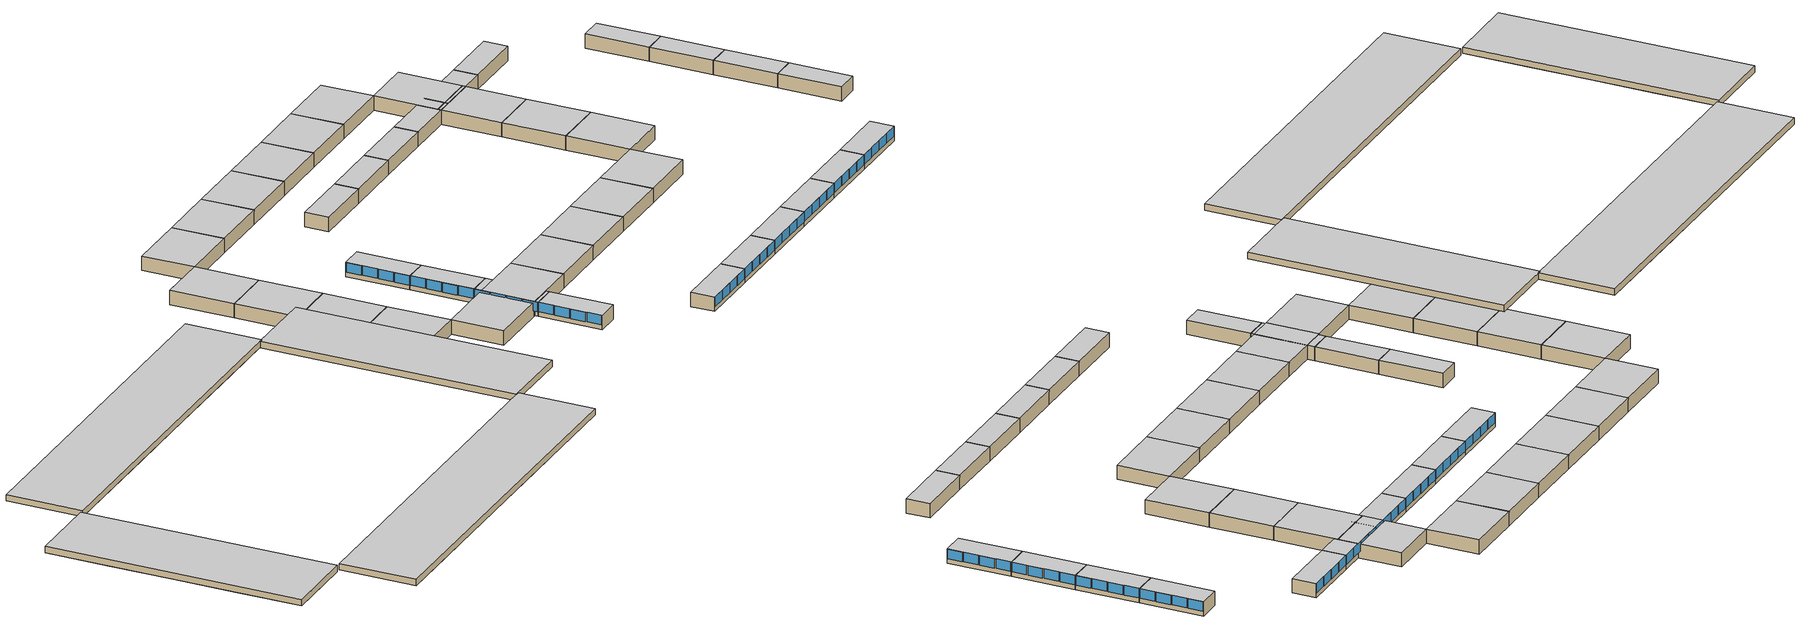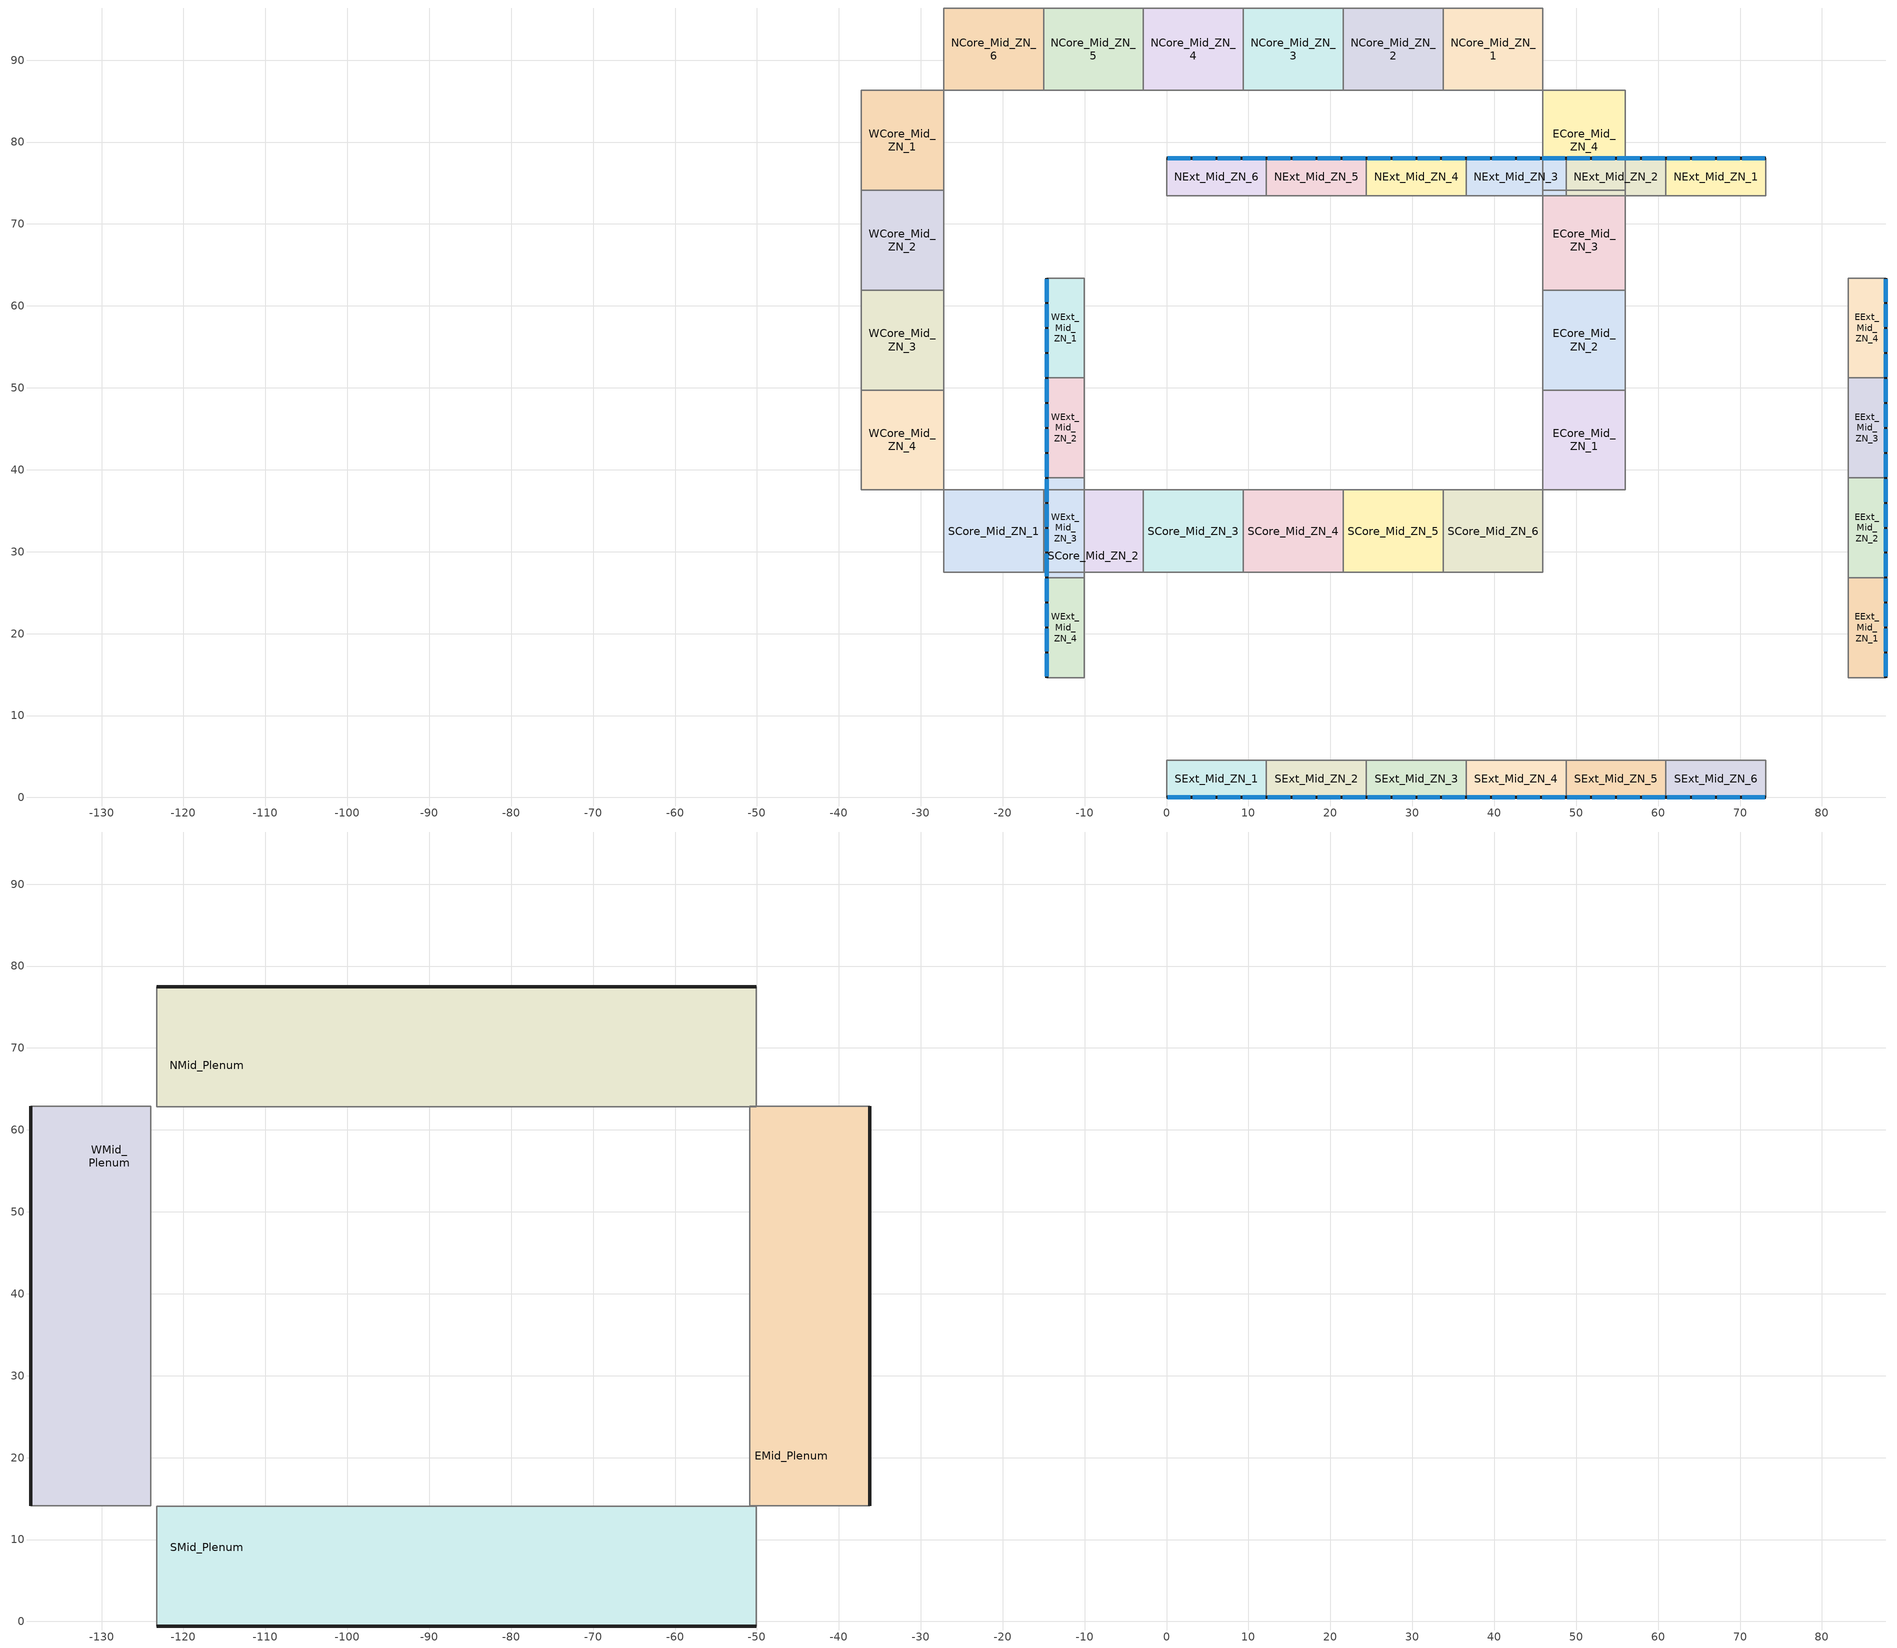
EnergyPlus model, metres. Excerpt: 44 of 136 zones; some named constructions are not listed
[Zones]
SExt_Mid_ZN_1
 floor adiabatic (int_slab_floor): 12.19,4.57 12.19,0 0,0 0,4.57 z19.81
 wall outside (T24NRWallMetalFrame): 0,0 12.19,0 z19.81:22.56
 wall adiabatic (int_wall): 12.19,0 12.19,4.57 0,4.57 0,0 z19.81:22.56
 window (CFS_Glz_807): 0.15,0 2.9,0 / 3.2,0 5.94,0 / 6.25,0 8.99,0 / 9.3,0 12.04,0 z20.73:22.56
 ceiling adiabatic (DropCeiling): 0,4.57 0,0 12.19,0 12.19,4.57 z22.56
SExt_Mid_ZN_2
 floor adiabatic (int_slab_floor): 24.38,4.57 24.38,0 12.19,0 12.19,4.57 z19.81
 wall outside (T24NRWallMetalFrame): 12.19,0 24.38,0 z19.81:22.56
 wall adiabatic (int_wall): 24.38,0 24.38,4.57 12.19,4.57 12.19,0 z19.81:22.56
 window (CFS_Glz_807): 12.34,0 15.09,0 / 15.39,0 18.14,0 / 18.44,0 21.18,0 / 21.49,0 24.23,0 z20.73:22.56
 ceiling adiabatic (DropCeiling): 12.19,4.57 12.19,0 24.38,0 24.38,4.57 z22.56
SExt_Mid_ZN_5
 floor adiabatic (int_slab_floor): 60.96,4.57 60.96,0 48.77,0 48.77,4.57 z19.81
 wall outside (T24NRWallMetalFrame): 48.77,0 60.96,0 z19.81:22.56
 wall adiabatic (int_wall): 60.96,0 60.96,4.57 48.77,4.57 48.77,0 z19.81:22.56
 window (CFS_Glz_807): 48.92,0 51.66,0 / 51.97,0 54.71,0 / 55.02,0 57.76,0 / 58.06,0 60.81,0 z20.73:22.56
 ceiling adiabatic (DropCeiling): 48.77,4.57 48.77,0 60.96,0 60.96,4.57 z22.56
SExt_Mid_ZN_6
 floor adiabatic (int_slab_floor): 73.15,4.57 73.15,0 60.96,0 60.96,4.57 z19.81
 wall outside (T24NRWallMetalFrame): 60.96,0 73.15,0 z19.81:22.56
 wall adiabatic (int_wall): 73.15,0 73.15,4.57 60.96,4.57 60.96,0 z19.81:22.56
 window (CFS_Glz_807): 61.11,0 63.86,0 / 64.16,0 66.9,0 / 67.21,0 69.95,0 / 70.26,0 73,0 z20.73:22.56
 ceiling adiabatic (DropCeiling): 60.96,4.57 60.96,0 73.15,0 73.15,4.57 z22.56
SExt_Mid_ZN_4
 floor adiabatic (int_slab_floor): 48.77,4.57 48.77,0 36.58,0 36.58,4.57 z19.81
 wall outside (T24NRWallMetalFrame): 36.58,0 48.77,0 z19.81:22.56
 wall adiabatic (int_wall): 48.77,0 48.77,4.57 36.58,4.57 36.58,0 z19.81:22.56
 window (CFS_Glz_807): 36.73,0 39.47,0 / 39.78,0 42.52,0 / 42.82,0 45.57,0 / 45.87,0 48.62,0 z20.73:22.56
 ceiling adiabatic (DropCeiling): 36.58,4.57 36.58,0 48.77,0 48.77,4.57 z22.56
SExt_Mid_ZN_3
 floor adiabatic (int_slab_floor): 36.58,4.57 36.58,0 24.38,0 24.38,4.57 z19.81
 wall outside (T24NRWallMetalFrame): 24.38,0 36.58,0 z19.81:22.56
 wall adiabatic (int_wall): 36.58,0 36.58,4.57 24.38,4.57 24.38,0 z19.81:22.56
 window (CFS_Glz_807): 24.54,0 27.28,0 / 27.58,0 30.33,0 / 30.63,0 33.38,0 / 33.68,0 36.42,0 z20.73:22.56
 ceiling adiabatic (DropCeiling): 24.38,4.57 24.38,0 36.58,0 36.58,4.57 z22.56
SCore_Mid_ZN_1
 floor adiabatic (int_slab_floor): -15.02,37.54 -15.02,27.48 -27.21,27.48 -27.21,37.54 z19.81
 wall adiabatic (int_wall): -15.02,27.48 -15.02,37.54 -27.21,37.54 -27.21,27.48 -15.02,27.48 z19.81:22.56
 ceiling adiabatic (DropCeiling): -27.21,37.54 -27.21,27.48 -15.02,27.48 -15.02,37.54 z22.56
SCore_Mid_ZN_4
 floor adiabatic (int_slab_floor): 21.56,37.54 21.56,27.48 9.37,27.48 9.37,37.54 z19.81
 wall adiabatic (int_wall): 9.37,27.48 21.56,27.48 21.56,37.54 9.37,37.54 9.37,27.48 z19.81:22.56
 ceiling adiabatic (DropCeiling): 9.37,37.54 9.37,27.48 21.56,27.48 21.56,37.54 z22.56
SCore_Mid_ZN_2
 floor adiabatic (int_slab_floor): -2.82,37.54 -2.82,27.48 -15.02,27.48 -15.02,37.54 z19.81
 wall adiabatic (int_wall): -15.02,27.48 -2.82,27.48 -2.82,37.54 -15.02,37.54 -15.02,27.48 z19.81:22.56
 ceiling adiabatic (DropCeiling): -15.02,37.54 -15.02,27.48 -2.82,27.48 -2.82,37.54 z22.56
SCore_Mid_ZN_5
 floor adiabatic (int_slab_floor): 33.75,37.54 33.75,27.48 21.56,27.48 21.56,37.54 z19.81
 wall adiabatic (int_wall): 21.56,27.48 33.75,27.48 33.75,37.54 21.56,37.54 21.56,27.48 z19.81:22.56
 ceiling adiabatic (DropCeiling): 21.56,37.54 21.56,27.48 33.75,27.48 33.75,37.54 z22.56
SCore_Mid_ZN_3
 floor adiabatic (int_slab_floor): 9.37,37.54 9.37,27.48 -2.82,27.48 -2.82,37.54 z19.81
 wall adiabatic (int_wall): -2.82,27.48 9.37,27.48 9.37,37.54 -2.82,37.54 -2.82,27.48 z19.81:22.56
 ceiling adiabatic (DropCeiling): -2.82,37.54 -2.82,27.48 9.37,27.48 9.37,37.54 z22.56
SCore_Mid_ZN_6
 floor adiabatic (int_slab_floor): 45.94,37.54 45.94,27.48 33.75,27.48 33.75,37.54 z19.81
 wall adiabatic (int_wall): 33.75,27.48 45.94,27.48 45.94,37.54 33.75,37.54 33.75,27.48 z19.81:22.56
 ceiling adiabatic (DropCeiling): 33.75,37.54 33.75,27.48 45.94,27.48 45.94,37.54 z22.56
EExt_Mid_ZN_1
 floor adiabatic (int_slab_floor): 87.78,26.82 87.78,14.63 83.21,14.63 83.21,26.82 z19.81
 wall outside (T24NRWallMetalFrame): 87.78,14.63 87.78,26.82 z19.81:22.56
 wall adiabatic (int_wall): 87.78,26.82 83.21,26.82 83.21,14.63 87.78,14.63 z19.81:22.56
 window (CFS_Glz_807): 87.78,14.78 87.78,17.53 / 87.78,17.83 87.78,20.57 / 87.78,20.88 87.78,23.62 / 87.78,23.93 87.78,26.67 z20.73:22.56
 ceiling adiabatic (DropCeiling): 83.21,26.82 83.21,14.63 87.78,14.63 87.78,26.82 z22.56
EExt_Mid_ZN_3
 floor adiabatic (int_slab_floor): 87.78,51.21 87.78,39.01 83.21,39.01 83.21,51.21 z19.81
 wall outside (T24NRWallMetalFrame): 87.78,39.01 87.78,51.21 z19.81:22.56
 wall adiabatic (int_wall): 87.78,51.21 83.21,51.21 83.21,39.01 87.78,39.01 z19.81:22.56
 window (CFS_Glz_807): 87.78,39.17 87.78,41.91 / 87.78,42.21 87.78,44.96 / 87.78,45.26 87.78,48.01 / 87.78,48.31 87.78,51.05 z20.73:22.56
 ceiling adiabatic (DropCeiling): 83.21,51.21 83.21,39.01 87.78,39.01 87.78,51.21 z22.56
EExt_Mid_ZN_4
 floor adiabatic (int_slab_floor): 87.78,63.4 87.78,51.21 83.21,51.21 83.21,63.4 z19.81
 wall outside (T24NRWallMetalFrame): 87.78,51.21 87.78,63.4 z19.81:22.56
 wall adiabatic (int_wall): 87.78,63.4 83.21,63.4 83.21,51.21 87.78,51.21 z19.81:22.56
 window (CFS_Glz_807): 87.78,51.36 87.78,54.1 / 87.78,54.41 87.78,57.15 / 87.78,57.45 87.78,60.2 / 87.78,60.5 87.78,63.25 z20.73:22.56
 ceiling adiabatic (DropCeiling): 83.21,63.4 83.21,51.21 87.78,51.21 87.78,63.4 z22.56
EExt_Mid_ZN_2
 floor adiabatic (int_slab_floor): 87.78,39.01 87.78,26.82 83.21,26.82 83.21,39.01 z19.81
 wall outside (T24NRWallMetalFrame): 87.78,26.82 87.78,39.01 z19.81:22.56
 wall adiabatic (int_wall): 87.78,39.01 83.21,39.01 83.21,26.82 87.78,26.82 z19.81:22.56
 window (CFS_Glz_807): 87.78,26.97 87.78,29.72 / 87.78,30.02 87.78,32.77 / 87.78,33.07 87.78,35.81 / 87.78,36.12 87.78,38.86 z20.73:22.56
 ceiling adiabatic (DropCeiling): 83.21,39.01 83.21,26.82 87.78,26.82 87.78,39.01 z22.56
ECore_Mid_ZN_2
 floor adiabatic (int_slab_floor): 56,61.92 56,49.73 45.94,49.73 45.94,61.92 z19.81
 wall adiabatic (int_wall): 56,49.73 56,61.92 45.94,61.92 45.94,49.73 56,49.73 z19.81:22.56
 ceiling adiabatic (DropCeiling): 45.94,61.92 45.94,49.73 56,49.73 56,61.92 z22.56
ECore_Mid_ZN_3
 floor adiabatic (int_slab_floor): 56,74.11 56,61.92 45.94,61.92 45.94,74.11 z19.81
 wall adiabatic (int_wall): 56,61.92 56,74.11 45.94,74.11 45.94,61.92 56,61.92 z19.81:22.56
 ceiling adiabatic (DropCeiling): 45.94,74.11 45.94,61.92 56,61.92 56,74.11 z22.56
ECore_Mid_ZN_1
 floor adiabatic (int_slab_floor): 56,49.73 56,37.54 45.94,37.54 45.94,49.73 z19.81
 wall adiabatic (int_wall): 56,37.54 56,49.73 45.94,49.73 45.94,37.54 56,37.54 z19.81:22.56
 ceiling adiabatic (DropCeiling): 45.94,49.73 45.94,37.54 56,37.54 56,49.73 z22.56
ECore_Mid_ZN_4
 floor adiabatic (int_slab_floor): 56,86.3 56,74.11 45.94,74.11 45.94,86.3 z19.81
 wall adiabatic (int_wall): 56,74.11 56,86.3 45.94,86.3 45.94,74.11 56,74.11 z19.81:22.56
 ceiling adiabatic (DropCeiling): 45.94,86.3 45.94,74.11 56,74.11 56,86.3 z22.56
WExt_Mid_ZN_1
 floor adiabatic (int_slab_floor): -10.06,63.4 -10.06,51.21 -14.63,51.21 -14.63,63.4 z19.81
 wall outside (T24NRWallMetalFrame): -14.63,63.4 -14.63,51.21 z19.81:22.56
 wall adiabatic (int_wall): -14.63,51.21 -10.06,51.21 -10.06,63.4 -14.63,63.4 z19.81:22.56
 window (CFS_Glz_807): -14.63,54.1 -14.63,51.36 / -14.63,57.15 -14.63,54.41 / -14.63,60.2 -14.63,57.45 / -14.63,63.25 -14.63,60.5 z20.73:22.56
 ceiling adiabatic (DropCeiling): -14.63,63.4 -14.63,51.21 -10.06,51.21 -10.06,63.4 z22.56
WCore_Mid_ZN_3
 floor adiabatic (int_slab_floor): -27.21,61.92 -27.21,49.73 -37.27,49.73 -37.27,61.92 z19.81
 wall adiabatic (int_wall): -37.27,61.92 -37.27,49.73 -27.21,49.73 -27.21,61.92 -37.27,61.92 z19.81:22.56
 ceiling adiabatic (DropCeiling): -37.27,61.92 -37.27,49.73 -27.21,49.73 -27.21,61.92 z22.56
WCore_Mid_ZN_1
 floor adiabatic (int_slab_floor): -27.21,86.3 -27.21,74.11 -37.27,74.11 -37.27,86.3 z19.81
 wall adiabatic (int_wall): -37.27,86.3 -37.27,74.11 -27.21,74.11 -27.21,86.3 -37.27,86.3 z19.81:22.56
 ceiling adiabatic (DropCeiling): -37.27,86.3 -37.27,74.11 -27.21,74.11 -27.21,86.3 z22.56
WCore_Mid_ZN_2
 floor adiabatic (int_slab_floor): -27.21,74.11 -27.21,61.92 -37.27,61.92 -37.27,74.11 z19.81
 wall adiabatic (int_wall): -37.27,74.11 -37.27,61.92 -27.21,61.92 -27.21,74.11 -37.27,74.11 z19.81:22.56
 ceiling adiabatic (DropCeiling): -37.27,74.11 -37.27,61.92 -27.21,61.92 -27.21,74.11 z22.56
WCore_Mid_ZN_4
 floor adiabatic (int_slab_floor): -27.21,49.73 -27.21,37.54 -37.27,37.54 -37.27,49.73 z19.81
 wall adiabatic (int_wall): -37.27,49.73 -37.27,37.54 -27.21,37.54 -27.21,49.73 -37.27,49.73 z19.81:22.56
 ceiling adiabatic (DropCeiling): -37.27,49.73 -37.27,37.54 -27.21,37.54 -27.21,49.73 z22.56
WExt_Mid_ZN_4
 floor adiabatic (int_slab_floor): -10.06,26.82 -10.06,14.63 -14.63,14.63 -14.63,26.82 z19.81
 wall outside (T24NRWallMetalFrame): -14.63,26.82 -14.63,14.63 z19.81:22.56
 wall adiabatic (int_wall): -14.63,14.63 -10.06,14.63 -10.06,26.82 -14.63,26.82 z19.81:22.56
 window (CFS_Glz_807): -14.63,17.53 -14.63,14.78 / -14.63,20.57 -14.63,17.83 / -14.63,23.62 -14.63,20.88 / -14.63,26.67 -14.63,23.93 z20.73:22.56
 ceiling adiabatic (DropCeiling): -14.63,26.82 -14.63,14.63 -10.06,14.63 -10.06,26.82 z22.56
WExt_Mid_ZN_3
 floor adiabatic (int_slab_floor): -10.06,39.01 -10.06,26.82 -14.63,26.82 -14.63,39.01 z19.81
 wall outside (T24NRWallMetalFrame): -14.63,39.01 -14.63,26.82 z19.81:22.56
 wall adiabatic (int_wall): -14.63,26.82 -10.06,26.82 -10.06,39.01 -14.63,39.01 z19.81:22.56
 window (CFS_Glz_807): -14.63,29.72 -14.63,26.97 / -14.63,32.77 -14.63,30.02 / -14.63,35.81 -14.63,33.07 / -14.63,38.86 -14.63,36.12 z20.73:22.56
 ceiling adiabatic (DropCeiling): -14.63,39.01 -14.63,26.82 -10.06,26.82 -10.06,39.01 z22.56
WExt_Mid_ZN_2
 floor adiabatic (int_slab_floor): -10.06,51.21 -10.06,39.01 -14.63,39.01 -14.63,51.21 z19.81
 wall outside (T24NRWallMetalFrame): -14.63,51.21 -14.63,39.01 z19.81:22.56
 wall adiabatic (int_wall): -14.63,39.01 -10.06,39.01 -10.06,51.21 -14.63,51.21 z19.81:22.56
 window (CFS_Glz_807): -14.63,41.91 -14.63,39.17 / -14.63,44.96 -14.63,42.21 / -14.63,48.01 -14.63,45.26 / -14.63,51.05 -14.63,48.31 z20.73:22.56
 ceiling adiabatic (DropCeiling): -14.63,51.21 -14.63,39.01 -10.06,39.01 -10.06,51.21 z22.56
NCore_Mid_ZN_4
 floor adiabatic (int_slab_floor): 9.37,96.36 9.37,86.3 -2.82,86.3 -2.82,96.36 z19.81
 wall adiabatic (int_wall): 9.37,96.36 -2.82,96.36 -2.82,86.3 9.37,86.3 9.37,96.36 z19.81:22.56
 ceiling adiabatic (DropCeiling): -2.82,96.36 -2.82,86.3 9.37,86.3 9.37,96.36 z22.56
NExt_Mid_ZN_4
 floor adiabatic (int_slab_floor): 36.58,78.03 36.58,73.46 24.38,73.46 24.38,78.03 z19.81
 wall outside (T24NRWallMetalFrame): 36.58,78.03 24.38,78.03 z19.81:22.56
 wall adiabatic (int_wall): 24.38,78.03 24.38,73.46 36.58,73.46 36.58,78.03 z19.81:22.56
 window (CFS_Glz_807): 27.28,78.03 24.54,78.03 / 30.33,78.03 27.58,78.03 / 33.38,78.03 30.63,78.03 / 36.42,78.03 33.68,78.03 z20.73:22.56
 ceiling adiabatic (DropCeiling): 24.38,78.03 24.38,73.46 36.58,73.46 36.58,78.03 z22.56
NCore_Mid_ZN_3
 floor adiabatic (int_slab_floor): 21.56,96.36 21.56,86.3 9.37,86.3 9.37,96.36 z19.81
 wall adiabatic (int_wall): 21.56,96.36 9.37,96.36 9.37,86.3 21.56,86.3 21.56,96.36 z19.81:22.56
 ceiling adiabatic (DropCeiling): 9.37,96.36 9.37,86.3 21.56,86.3 21.56,96.36 z22.56
NExt_Mid_ZN_2
 floor adiabatic (int_slab_floor): 60.96,78.03 60.96,73.46 48.77,73.46 48.77,78.03 z19.81
 wall outside (T24NRWallMetalFrame): 60.96,78.03 48.77,78.03 z19.81:22.56
 wall adiabatic (int_wall): 48.77,78.03 48.77,73.46 60.96,73.46 60.96,78.03 z19.81:22.56
 window (CFS_Glz_807): 51.66,78.03 48.92,78.03 / 54.71,78.03 51.97,78.03 / 57.76,78.03 55.02,78.03 / 60.81,78.03 58.06,78.03 z20.73:22.56
 ceiling adiabatic (DropCeiling): 48.77,78.03 48.77,73.46 60.96,73.46 60.96,78.03 z22.56
NCore_Mid_ZN_6
 floor adiabatic (int_slab_floor): -15.02,96.36 -15.02,86.3 -27.21,86.3 -27.21,96.36 z19.81
 wall adiabatic (int_wall): -15.02,96.36 -27.21,96.36 -27.21,86.3 -15.02,86.3 -15.02,96.36 z19.81:22.56
 ceiling adiabatic (DropCeiling): -27.21,96.36 -27.21,86.3 -15.02,86.3 -15.02,96.36 z22.56
NCore_Mid_ZN_2
 floor adiabatic (int_slab_floor): 33.75,96.36 33.75,86.3 21.56,86.3 21.56,96.36 z19.81
 wall adiabatic (int_wall): 33.75,96.36 21.56,96.36 21.56,86.3 33.75,86.3 33.75,96.36 z19.81:22.56
 ceiling adiabatic (DropCeiling): 21.56,96.36 21.56,86.3 33.75,86.3 33.75,96.36 z22.56
NCore_Mid_ZN_1
 floor adiabatic (int_slab_floor): 45.94,96.36 45.94,86.3 33.75,86.3 33.75,96.36 z19.81
 wall adiabatic (int_wall): 45.94,96.36 33.75,96.36 33.75,86.3 45.94,86.3 45.94,96.36 z19.81:22.56
 ceiling adiabatic (DropCeiling): 33.75,96.36 33.75,86.3 45.94,86.3 45.94,96.36 z22.56
NCore_Mid_ZN_5
 floor adiabatic (int_slab_floor): -2.82,96.36 -2.82,86.3 -15.02,86.3 -15.02,96.36 z19.81
 wall adiabatic (int_wall): -2.82,96.36 -15.02,96.36 -15.02,86.3 -2.82,86.3 -2.82,96.36 z19.81:22.56
 ceiling adiabatic (DropCeiling): -15.02,96.36 -15.02,86.3 -2.82,86.3 -2.82,96.36 z22.56
NExt_Mid_ZN_3
 floor adiabatic (int_slab_floor): 48.77,78.03 48.77,73.46 36.58,73.46 36.58,78.03 z19.81
 wall outside (T24NRWallMetalFrame): 48.77,78.03 36.58,78.03 z19.81:22.56
 wall adiabatic (int_wall): 36.58,78.03 36.58,73.46 48.77,73.46 48.77,78.03 z19.81:22.56
 window (CFS_Glz_807): 39.47,78.03 36.73,78.03 / 42.52,78.03 39.78,78.03 / 45.57,78.03 42.82,78.03 / 48.62,78.03 45.87,78.03 z20.73:22.56
 ceiling adiabatic (DropCeiling): 36.58,78.03 36.58,73.46 48.77,73.46 48.77,78.03 z22.56
NExt_Mid_ZN_5
 floor adiabatic (int_slab_floor): 24.38,78.03 24.38,73.46 12.19,73.46 12.19,78.03 z19.81
 wall outside (T24NRWallMetalFrame): 24.38,78.03 12.19,78.03 z19.81:22.56
 wall adiabatic (int_wall): 12.19,78.03 12.19,73.46 24.38,73.46 24.38,78.03 z19.81:22.56
 window (CFS_Glz_807): 15.09,78.03 12.34,78.03 / 18.14,78.03 15.39,78.03 / 21.18,78.03 18.44,78.03 / 24.23,78.03 21.49,78.03 z20.73:22.56
 ceiling adiabatic (DropCeiling): 12.19,78.03 12.19,73.46 24.38,73.46 24.38,78.03 z22.56
NExt_Mid_ZN_6
 floor adiabatic (int_slab_floor): 12.19,78.03 12.19,73.46 0,73.46 0,78.03 z19.81
 wall outside (T24NRWallMetalFrame): 12.19,78.03 0,78.03 z19.81:22.56
 wall adiabatic (int_wall): 0,78.03 0,73.46 12.19,73.46 12.19,78.03 z19.81:22.56
 window (CFS_Glz_807): 2.9,78.03 0.15,78.03 / 5.94,78.03 3.2,78.03 / 8.99,78.03 6.25,78.03 / 12.04,78.03 9.3,78.03 z20.73:22.56
 ceiling adiabatic (DropCeiling): 0,78.03 0,73.46 12.19,73.46 12.19,78.03 z22.56
NExt_Mid_ZN_1
 floor adiabatic (int_slab_floor): 73.15,78.03 73.15,73.46 60.96,73.46 60.96,78.03 z19.81
 wall outside (T24NRWallMetalFrame): 73.15,78.03 60.96,78.03 z19.81:22.56
 wall adiabatic (int_wall): 60.96,78.03 60.96,73.46 73.15,73.46 73.15,78.03 z19.81:22.56
 window (CFS_Glz_807): 63.86,78.03 61.11,78.03 / 66.9,78.03 64.16,78.03 / 69.95,78.03 67.21,78.03 / 73,78.03 70.26,78.03 z20.73:22.56
 ceiling adiabatic (DropCeiling): 60.96,78.03 60.96,73.46 73.15,73.46 73.15,78.03 z22.56
SMid_Plenum
 floor adiabatic (DropCeiling): -50.09,4.02 -50.09,-0.55 -62.28,-0.55 -62.28,4.02 z22.56; -50.09,14.08 -50.09,4.02 -62.28,4.02 -62.28,14.08 z22.56; -111.05,4.02 -111.05,-0.55 -123.24,-0.55 -123.24,4.02 z22.56; -111.05,14.08 -111.05,4.02 -123.24,4.02 -123.24,14.08 z22.56; -86.66,14.08 -86.66,4.02 -98.86,4.02 -98.86,14.08 z22.56; -86.66,4.02 -86.66,-0.55 -98.86,-0.55 -98.86,4.02 z22.56; -74.47,14.08 -74.47,4.02 -86.66,4.02 -86.66,14.08 z22.56; -74.47,4.02 -74.47,-0.55 -86.66,-0.55 -86.66,4.02 z22.56; -62.28,14.08 -62.28,4.02 -74.47,4.02 -74.47,14.08 z22.56; -62.28,4.02 -62.28,-0.55 -74.47,-0.55 -74.47,4.02 z22.56; -98.86,14.08 -98.86,4.02 -111.05,4.02 -111.05,14.08 z22.56; -98.86,4.02 -98.86,-0.55 -111.05,-0.55 -111.05,4.02 z22.56
 wall outside (T24NRWallMetalFrame): -123.24,-0.55 -50.09,-0.55 z22.56:23.77
 wall adiabatic (int_wall): -50.09,-0.55 -50.09,14.08 -123.24,14.08 -123.24,-0.55 z22.56:23.77
 ceiling adiabatic (INT-FLOOR-UNDERSIDE): -123.24,14.08 -123.24,-0.55 -50.09,-0.55 -50.09,14.08 z23.77
NMid_Plenum
 floor adiabatic (DropCeiling): -111.05,77.47 -111.05,72.9 -123.24,72.9 -123.24,77.47 z22.56; -111.05,72.9 -111.05,62.84 -123.24,62.84 -123.24,72.9 z22.56; -50.09,72.9 -50.09,62.84 -62.28,62.84 -62.28,72.9 z22.56; -50.09,77.47 -50.09,72.9 -62.28,72.9 -62.28,77.47 z22.56; -74.47,77.47 -74.47,72.9 -86.66,72.9 -86.66,77.47 z22.56; -74.47,72.9 -74.47,62.84 -86.66,62.84 -86.66,72.9 z22.56; -86.66,77.47 -86.66,72.9 -98.86,72.9 -98.86,77.47 z22.56; -86.66,72.9 -86.66,62.84 -98.86,62.84 -98.86,72.9 z22.56; -98.86,72.9 -98.86,62.84 -111.05,62.84 -111.05,72.9 z22.56; -98.86,77.47 -98.86,72.9 -111.05,72.9 -111.05,77.47 z22.56; -62.28,77.47 -62.28,72.9 -74.47,72.9 -74.47,77.47 z22.56; -62.28,72.9 -62.28,62.84 -74.47,62.84 -74.47,72.9 z22.56
 wall outside (T24NRWallMetalFrame): -50.09,77.47 -123.24,77.47 z22.56:23.77
 wall adiabatic (int_wall): -123.24,77.47 -123.24,62.84 -50.09,62.84 -50.09,77.47 z22.56:23.77
 ceiling adiabatic (INT-FLOOR-UNDERSIDE): -123.24,77.47 -123.24,62.84 -50.09,62.84 -50.09,77.47 z23.77
EMid_Plenum
 floor adiabatic (DropCeiling): -36.22,26.3 -36.22,14.11 -40.8,14.11 -40.8,26.3 z22.56; -40.8,26.3 -40.8,14.11 -50.85,14.11 -50.85,26.3 z22.56; -40.8,38.49 -40.8,26.3 -50.85,26.3 -50.85,38.49 z22.56; -36.22,38.49 -36.22,26.3 -40.8,26.3 -40.8,38.49 z22.56; -36.22,50.68 -36.22,38.49 -40.8,38.49 -40.8,50.68 z22.56; -40.8,50.68 -40.8,38.49 -50.85,38.49 -50.85,50.68 z22.56; -36.22,62.87 -36.22,50.68 -40.8,50.68 -40.8,62.87 z22.56; -40.8,62.87 -40.8,50.68 -50.85,50.68 -50.85,62.87 z22.56
 wall outside (T24NRWallMetalFrame): -36.22,14.11 -36.22,62.87 z22.56:23.77
 wall adiabatic (T24NRWallMetalFrame): -50.85,62.87 -50.85,14.11 z22.56:23.77
 wall adiabatic (int_wall): -36.22,62.87 -50.85,62.87 / -50.85,14.11 -36.22,14.11 z22.56:23.77
 ceiling adiabatic (INT-FLOOR-UNDERSIDE): -50.85,62.87 -50.85,14.11 -36.22,14.11 -36.22,62.87 z23.77
WMid_Plenum
 floor adiabatic (DropCeiling): -134.06,62.87 -134.06,50.68 -138.64,50.68 -138.64,62.87 z22.56; -124.01,62.87 -124.01,50.68 -134.06,50.68 -134.06,62.87 z22.56; -124.01,50.68 -124.01,38.49 -134.06,38.49 -134.06,50.68 z22.56; -134.06,50.68 -134.06,38.49 -138.64,38.49 -138.64,50.68 z22.56; -124.01,38.49 -124.01,26.3 -134.06,26.3 -134.06,38.49 z22.56; -134.06,38.49 -134.06,26.3 -138.64,26.3 -138.64,38.49 z22.56; -134.06,26.3 -134.06,14.11 -138.64,14.11 -138.64,26.3 z22.56; -124.01,26.3 -124.01,14.11 -134.06,14.11 -134.06,26.3 z22.56
 wall outside (T24NRWallMetalFrame): -138.64,62.87 -138.64,14.11 z22.56:23.77
 wall adiabatic (int_wall): -138.64,14.11 -124.01,14.11 -124.01,62.87 -138.64,62.87 z22.56:23.77
 ceiling adiabatic (INT-FLOOR-UNDERSIDE): -138.64,62.87 -138.64,14.11 -124.01,14.11 -124.01,62.87 z23.77
